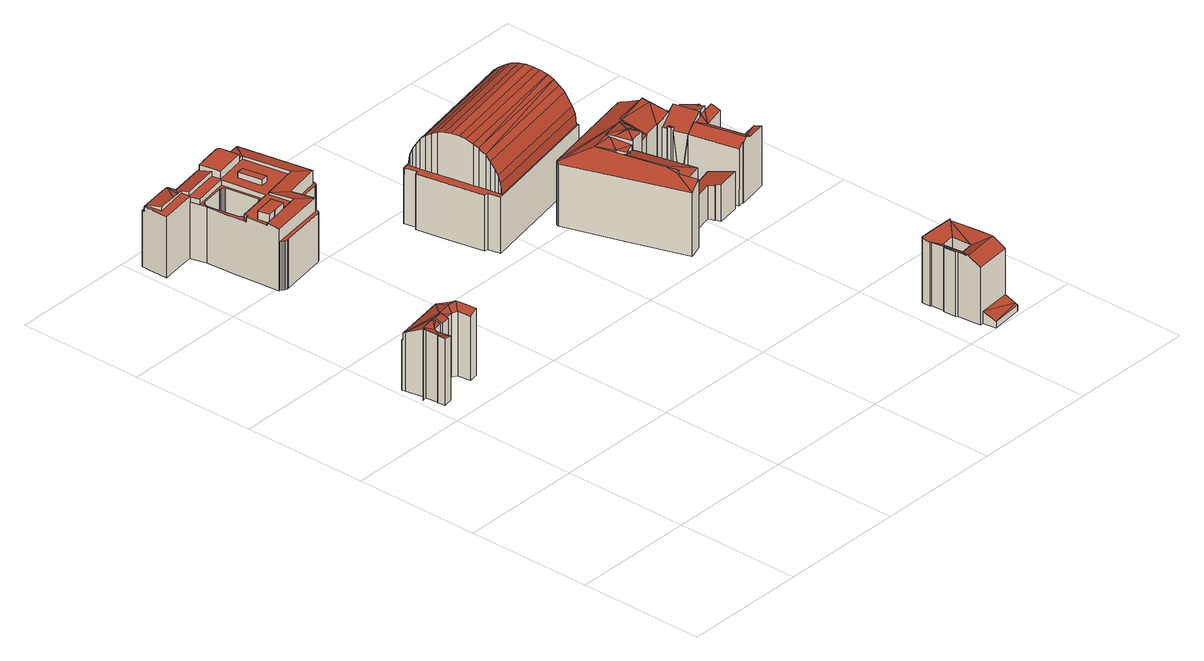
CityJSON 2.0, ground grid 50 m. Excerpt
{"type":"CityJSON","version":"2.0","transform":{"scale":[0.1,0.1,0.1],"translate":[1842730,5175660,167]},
"CityObjects":{
"building1":{"type":"Building","attributes":{"name":"inconnu"},"children":["building1-1"]},
"building1-1":{"type":"BuildingPart","attributes":{"measuredHeight":27.85},"parents":["building1"],"geometry":[{"type":"Solid","lod":"2","boundaries":[[[[0,1,2,3]],[[4,1,0]],[[5,1,4]],[[6,7,8,9,10]],[[11,9,8,12,13,14,15]],[[16,17,18,19,20]],[[21,22,23,24,25,26,27]],[[28,23,22,29]],[[30,31,7]],[[32,33,34]],[[33,29,34]],[[30,35,33]],[[30,7,6]],[[30,6,35]],[[35,29,33]],[[34,29,36]],[[36,29,22]],[[31,37,5,7]],[[38,39,5]],[[40,38,5,37]],[[5,39,41,42,1]],[[42,41,43]],[[43,41,44,45,46,47]],[[48,49,28]],[[35,48,28,29]],[[1,50,51,2]],[[14,13,12,8,7,4,0,3,2,51,52,53]],[[15,14,53,54,55]],[[56,49,48,35,10,9,11,15,55]],[[57,16,20,58]],[[59,17,16,57]],[[30,18,17,59,60,61,31]],[[58,20,19,62]],[[28,63,64,23]],[[23,64,65,24]],[[26,25,24,65,66,67,68]],[[69,70,71,72,73,74,75,76,32,34,36,22,21,27,26,68,77]],[[62,19,18,30,33,32,76]],[[31,61,78,37]],[[79,80,40,37,78]],[[39,38,40,80,81,82,83,84]],[[39,84,85,41]],[[86,44,41,85]],[[46,45,44,86,87,88,89]],[[43,47,46,89,90,91,92,93]],[[94,42,43,93]],[[1,42,94,95,50]],[[5,4,7]],[[28,49,56,96,63]],[[6,7,6,10,35]],[[96,56,55,54,53,52,51,50,95,94,93,92,91,90,89,88,87,86,85,84,83,82,81,80,79,78,61,60,59,57,58,62,76,75,74,73,72,71,70,69,77,68,67,66,65,64,63]]]],"semantics":{"surfaces":[{"type":"RoofSurface"},{"type":"WallSurface"},{"type":"GroundSurface"}],"values":[[0,0,0,0,0,0,0,0,0,0,0,0,0,0,0,0,0,0,0,0,0,0,0,0,0,1,1,1,1,1,1,1,1,1,1,1,1,1,1,1,1,1,1,1,1,1,1,1,1,1,2]]}}]},
"building2":{"type":"Building","attributes":{"name":"inconnu"},"children":["building2-1"]},
"building2-1":{"type":"BuildingPart","attributes":{"measuredHeight":27.89},"parents":["building2"],"geometry":[{"type":"Solid","lod":"2","boundaries":[[[[97,98,99,100,101]],[[102,103,104,105]],[[106,97,101,107,108,109]],[[106,109,103,102]],[[110,111,112,113]],[[114,115,116,117,118,119,120,121,122,123,124,125,126,127,128,129,130,131,132,133,134,135,136,137,138,139,140]],[[141,142,143,144,145,146]],[[147,148,149,150,151,152,153,154,155,156,157,158],[159,160,161,162,163,164,165,166,167,168,169,170,171,172,173,174,175,176,177,178,179]],[[100,180,181,101]],[[108,182,103]],[[181,183,182,108]],[[184,103,182,185,186,187,188,189]],[[190,108,103]],[[101,181,108,107]],[[191,192,193,194,195,196,197,198,199,200,201,202,203,204,205]],[[206,207,208,209,210,211,212,213,214,215,216,217,218,219,220,221,222,223,224,225,226,227,228,229,230,231,232,233,234,235,236,237,238,239,240,241,242,243,244,245,246,247,248]],[[249,250,251,252,253]],[[254,249,253]],[[255,256,257,258]],[[259,260,250,261]],[[261,250,249]],[[262,263,264,265,266,257,256,267]],[[268,263,262]],[[255,258,252,251]],[[269,261,249]],[[270,271,272,273,274,275,276,277,278,279,280,281,282,283,284,285,286,287,288,289,290,291,292,293,294,295,296,297,298,299,300,301,302,303,304],[305,306,307,308,309,310]],[[311,312,313,314,315,316,317,318,287,286,285,284,283,99,98,127,126,319]],[[99,283,282,100]],[[307,110,113,308]],[[111,110,307,306,305]],[[111,305,310,112]],[[309,308,113,112,310]],[[320,321,114,140,322]],[[323,115,114,321]],[[324,116,115,323]],[[325,117,116,324]],[[326,118,117,325]],[[327,119,118,326]],[[328,120,119,327]],[[329,121,120,328]],[[330,122,121,329]],[[331,332,123,122,330]],[[333,124,123,332]],[[334,125,124,333]],[[319,126,125,334]],[[335,136,135,336]],[[337,338,138,137,136,335]],[[339,139,138,338]],[[322,140,139,339]],[[143,142,300,299,263]],[[143,263,268,144]],[[144,268,262,145]],[[145,262,267,146]],[[152,340,341,153]],[[264,298,297,296,295,157,156,155,154,153,341,342,343,344,345,346,347,348,349,350,351,265]],[[352,159,179,353]],[[354,160,159,352]],[[355,161,160,354]],[[356,162,161,355]],[[357,358,163,162,356]],[[359,164,163,358]],[[360,165,164,359]],[[361,166,165,360]],[[362,167,166,361]],[[363,364,168,167,362]],[[365,169,168,364]],[[169,365,366,170]],[[170,366,367,171]],[[171,367,368,172]],[[172,368,369,173]],[[173,369,370,174]],[[174,370,371,175]],[[175,371,372,176]],[[176,372,373,177]],[[177,373,374,178]],[[375,353,179,178,374]],[[100,282,281,180]],[[182,183,181,180,281,280,279,278,277,185]],[[185,277,276,186]],[[186,276,275,187]],[[376,191,205,377]],[[378,192,191,376]],[[379,193,192,378]],[[380,194,193,379]],[[336,135,134,133,189,188,198,197,196,195,194,380,381]],[[200,199,198,188,187,275,274]],[[200,274,273,201]],[[382,377,205,204,216,383]],[[248,384,385,206]],[[206,385,386,207]],[[207,386,387,208]],[[208,387,388,209]],[[389,210,209,388]],[[390,211,210,389]],[[391,212,211,390]],[[392,213,212,391]],[[393,214,213,392]],[[394,215,214,393]],[[383,216,215,394]],[[226,395,396,227]],[[227,396,397,228]],[[228,397,398,229]],[[229,398,399,230]],[[231,230,399,400,401]],[[231,401,402,232]],[[232,402,403,233]],[[233,403,404,234]],[[235,234,404,405,406]],[[236,235,406,407,408]],[[236,408,409,237]],[[410,238,237,409]],[[411,239,238,410]],[[239,411,412,240]],[[240,412,413,241]],[[241,413,414,242]],[[242,414,415,243]],[[243,415,416,244]],[[244,416,417,245]],[[245,417,418,246]],[[246,418,419,247]],[[248,247,419,420,384]],[[260,272,271,250]],[[250,271,270,251]],[[255,304,303,256]],[[257,266,265,351,395,226,225]],[[258,224,223,252]],[[289,288,287,318,421,340,152,151]],[[289,151,150,290]],[[290,150,149,291]],[[291,149,148,292]],[[293,147,158,294]],[[304,255,251,270]],[[302,267,256,303]],[[298,264,263,299]],[[224,258,257,225]],[[222,253,252,223]],[[221,254,253,222]],[[220,249,254,221]],[[219,269,249,220]],[[218,261,269,219]],[[217,259,261,218]],[[260,259,217,216,204,203,202,201,273,272]],[[147,293,292,148]],[[157,295,294,158]],[[302,301,141,146,267]],[[300,142,141,301]],[[133,132,131,105,104,184,189]],[[130,102,105,131]],[[129,106,102,130]],[[128,97,106,129]],[[127,98,97,128]],[[104,103,184]],[[109,190,103]],[[109,108,107,108,190]],[[386,385,384,420,419,418,417,416,415,414,413,412,411,410,409,408,407,406,405,404,403,402,401,400,399,398,397,396,395,351,350,349,348,347,346,345,344,343,342,341,340,421,318,317,316,315,314,313,312,311,319,334,333,332,331,330,329,328,327,326,325,324,323,321,320,322,339,338,337,335,336,381,380,379,378,376,377,382,383,394,393,392,391,390,389,388,387],[375,374,373,372,371,370,369,368,367,366,365,364,363,362,361,360,359,358,357,356,355,354,352,353]]]],"semantics":{"surfaces":[{"type":"RoofSurface"},{"type":"WallSurface"},{"type":"GroundSurface"}],"values":[[0,0,0,0,0,0,0,0,0,0,0,0,0,0,0,0,0,0,0,0,0,0,0,0,0,0,1,1,1,1,1,1,1,1,1,1,1,1,1,1,1,1,1,1,1,1,1,1,1,1,1,1,1,1,1,1,1,1,1,1,1,1,1,1,1,1,1,1,1,1,1,1,1,1,1,1,1,1,1,1,1,1,1,1,1,1,1,1,1,1,1,1,1,1,1,1,1,1,1,1,1,1,1,1,1,1,1,1,1,1,1,1,1,1,1,1,1,1,1,1,1,1,1,1,1,1,1,1,1,1,1,1,1,1,1,1,1,1,1,1,1,1,1,1,1,1,1,1,1,1,1,1,1,1,2]]}}]},
"building3":{"type":"Building","attributes":{"name":"inconnu"},"children":["building3-1"]},
"building3-1":{"type":"BuildingPart","attributes":{"measuredHeight":40.32},"parents":["building3"],"geometry":[{"type":"Solid","lod":"2","boundaries":[[[[422,423,424,425,426]],[[427,428,429,430,431,432,433,434]],[[435,430,429,436]],[[437,438,439,440,441,442,443]],[[444,445,446,447,448,449,450,451,452,453]],[[454,455,447,446,445,444,443]],[[456,457,458,459,460,461]],[[462,463,439,438,437,443,464]],[[451,450,465,466,467,452]],[[459,458,468,469,470,460]],[[471,472,473,474,475,476]],[[474,473,457,456,461,475]],[[466,465,477,478,479,467]],[[480,424,481,482,483]],[[482,484,485,486]],[[425,424,480,483,426]],[[478,477,472,471,476,479]],[[442,441,440,447,455,454,443]],[[483,482,486]],[[485,484,487,435,436,488]],[[469,468,423,422,426,470]],[[489,490,491,492,493,494,495,496,497],[498,428,427,434,433,432,431,499,500,501,502,503,504,505,506,507,508,509,510,511,512,513,514,515,516,517,518,519,520,521,522,523,524,525,526,527,528,529,530,531,532,533,534,535,536,537,538,539,540,541,542,463,462,543,544,545,546,547,548,549,550,551,552,553,554,555,556,557,558,559,560,561,562,563,564,565,566,567]],[[566,565,436,429,428,498,567]],[[563,562,561,560,486,485,488,436,565,564]],[[559,483,486,560]],[[557,556,426,483,559,558]],[[555,554,553,552,551,550,549,548,547,546,545,444,453,452,467,479,476,475,461,460,470,426,556]],[[544,543,443,444,545]],[[543,462,464,443]],[[536,535,534,533,532,531,439,463,542,541,540,539,538,537]],[[439,531,530,440]],[[447,440,530,529,528]],[[447,528,527,448]],[[449,448,527,526,525,450]],[[450,525,524,465]],[[465,524,523,477]],[[472,477,523,522,521]],[[512,423,468,458,457,473,472,521,520,519,518,517,516,515,514,513]],[[423,512,511,424]],[[482,481,424,511,510,509,508]],[[482,508,507,484]],[[487,484,507,506,505,504]],[[435,487,504,503,502,501]],[[430,435,501,500,499]],[[430,499,431]],[[497,568,569,489]],[[570,490,489,569]],[[571,572,491,490,570]],[[492,491,572,573,574]],[[575,493,492,574]],[[494,493,575,576,577]],[[495,494,577,578,579,496]],[[496,579,568,497]],[[579,578,577,576,575,574,573,572,571,570,569,568]]]],"semantics":{"surfaces":[{"type":"RoofSurface"},{"type":"WallSurface"},{"type":"GroundSurface"}],"values":[[0,0,0,0,0,0,0,0,0,0,0,0,0,0,0,0,0,0,0,0,0,0,1,1,1,1,1,1,1,1,1,1,1,1,1,1,1,1,1,1,1,1,1,1,1,1,1,1,1,1,1,1,1,2]]}}]},
"building4":{"type":"Building","attributes":{"name":"inconnu"},"children":["building4-1"]},
"building4-1":{"type":"BuildingPart","attributes":{"measuredHeight":26.24},"parents":["building4"],"geometry":[{"type":"Solid","lod":"2","boundaries":[[[[580,581,582,583,584,585,586,587]],[[588,589,590]],[[591,588,590]],[[590,589,592]],[[593,594,595,596,597,598,599,600]],[[601,595,602]],[[603,604,605]],[[605,604,602]],[[606,605,585]],[[585,605,602]],[[584,607,606]],[[584,606,585]],[[602,604,608,609,601]],[[610,611,612,594,613]],[[602,595,594,612]],[[586,612,611]],[[614,615,616,617,582,581,580,587,611]],[[584,583,582,617,618,619,620,607]],[[585,621,622,586]],[[586,611,587]],[[623,624,625,626,627,628,629,630,631,632,633,614,611,610,613,594,593,600,599,591,590,592,634,635,636,637]],[[588,638,639,589]],[[589,639,634,592]],[[612,586,622,640,641]],[[642,602,612,641]],[[621,585,602,642]],[[606,607,620,643,644]],[[606,644,645,605]],[[646,603,605,645]],[[604,603,646,647,648]],[[604,648,649,608]],[[597,596,595,601,609,608,649,650,651,652,653,654,655,656]],[[599,598,597,656,657,638,588,591]],[[638,657,656,655,654,653,652,651,650,649,648,647,646,645,644,643,620,619,618,617,616,615,614,633,632,631,630,629,628,627,626,625,624,623,637,636,635,634,639],[622,621,642,641,640]]]],"semantics":{"surfaces":[{"type":"RoofSurface"},{"type":"WallSurface"},{"type":"GroundSurface"}],"values":[[0,0,0,0,0,0,0,0,0,0,0,0,0,0,0,0,1,1,1,1,1,1,1,1,1,1,1,1,1,1,1,1,1,2]]}}]},
"building5":{"type":"Building","attributes":{"name":"inconnu"},"children":["building5-1"]},
"building5-1":{"type":"BuildingPart","attributes":{"measuredHeight":31.23},"parents":["building5"],"geometry":[{"type":"Solid","lod":"2","boundaries":[[[[658,659,660]],[[661,662,659]],[[663,662,661]],[[661,659,658]],[[664,665,666,667,668,669]],[[670,671,672,673]],[[674,670,675]],[[676,677,672,671]],[[678,679,676,671]],[[674,680,678,670]],[[670,678,671]],[[681,675,670,673,682,683,684,685]],[[686,687,688]],[[686,688,689]],[[689,688,690,691]],[[688,692,693,690]],[[694,695,696,697,698,699,700,701,702,703,704]],[[705,706,704,707,708,709,710,711,712]],[[713,714,715,716,701]],[[716,708,707]],[[715,717,708,716]],[[718,719,720]],[[708,721,718,722,723,724]],[[725,721,708,717]],[[720,719,726,727,728]],[[722,720,728]],[[718,721,729,730,731,732,733,734]],[[722,718,720]],[[735,736,737,738,739,740,741]],[[742,743,744,668,745,746,747,748,749,750,751,752,729,753,725,754]],[[755,756,757,758]],[[759,760,761,762,763,764,765,766,767,768,769]],[[770,771,772]],[[773,774,770,772,775,776,777]],[[778,779,770,774]],[[780,778,781]],[[781,778,774]],[[782,783,784,785,786,787]],[[788,789,790,791,792,783,782,793,794,795,796]],[[797,798,799,800,801,685,802,803,804,805,806]],[[685,807,686,808,809,681]],[[801,807,685]],[[810,686,807,811,812,813,814,815,816]],[[784,815,814,817,818]],[[813,819,820,814]],[[808,686,689]],[[803,821,822]],[[802,683,821,803]],[[801,811,807]],[[821,823,822]],[[824,823,821]],[[825,826,827,663,661,658,749,748]],[[662,663,827,828,829]],[[660,659,662,829,830,831,751,750]],[[832,664,669,833]],[[834,835,665,664,832]],[[667,745,668]],[[673,824,821,682]],[[676,679,678,680,674,808,689,691,690,789,788]],[[672,677,676,788,796,836,837,823]],[[687,838,839,688]],[[688,839,840,692]],[[690,693,692,840,841,842,790,789]],[[843,844,845,846,697,696,695,705,712,847]],[[848,833,669,668,744,698,697,846]],[[701,716,702]],[[702,716,707,703]],[[708,737,736,709]],[[849,850,851,711,710,709,736,852]],[[853,847,712,711,851]],[[706,694,704]],[[730,854,855,731]],[[856,730,752]],[[856,854,730]],[[751,831,856]],[[751,856,752]],[[733,732,731,855,857,858,859,860]],[[734,733,860,861,862]],[[726,719,718,734,862,863,864,865,866,727]],[[867,868,869,735,741,728,727,866]],[[723,739,738,724]],[[852,736,735,869]],[[740,722,728,741]],[[739,723,722,740]],[[737,708,724,738]],[[754,725,717,715,742]],[[747,870,825,748]],[[752,730,729]],[[871,755,758,872]],[[755,871,873,756]],[[872,758,757,874]],[[769,875,876,759]],[[877,878,760,759,876]],[[757,756,873,879,763,762,761,760,878,874]],[[765,880,881,766]],[[767,766,881,882,883]],[[768,767,883,884,885]],[[768,885,875,769]],[[667,666,665,835,886,887,888,889,890,891,892,893,894,800,799,798,797,806,805,781,774,773,777,776,775,746,745]],[[778,780,804,803,822,779]],[[779,822,895,896,770]],[[770,896,897,771]],[[775,772,771,897,870,747,746]],[[765,764,763,879,898,836,796,795,794,793,782,899,900,880]],[[790,842,901,791]],[[901,902,816,792,791]],[[783,792,816,815,784]],[[787,786,903,904,905]],[[787,905,899,782]],[[802,685,684,683]],[[822,823,837,906,895]],[[907,908,801,800,894]],[[909,910,911,812,811,801,908]],[[813,812,911,912,913]],[[820,819,813,913,914,915,916]],[[917,814,820,916]],[[818,817,814,917,918,903,786,785]],[[838,687,686,810,816,902]],[[785,784,818]],[[804,780,781,805]],[[753,729,721,725]],[[714,699,698,744,743,742,715]],[[707,704,703]],[[694,706,705,695]],[[700,713,701]],[[699,714,713,700]],[[821,683,682]],[[809,808,674,675,681]],[[824,673,672,823]],[[749,658,660,750]],[[831,830,829,828,827,826,825,870,897,896,895,906,837,836,898,879,873,871,872,874,878,877,876,875,885,884,883,882,881,880,900,899,905,904,903,918,917,916,915,914,913,912,911,910,909,908,907,894,893,892,891,890,889,888,887,886,835,834,832,833,848,846,845,844,843,847,853,851,850,849,852,869,868,867,866,865,864,863,862,861,860,859,858,857,855,854,856],[840,839,838,902,901,842,841]]]],"semantics":{"surfaces":[{"type":"RoofSurface"},{"type":"WallSurface"},{"type":"GroundSurface"}],"values":[[0,0,0,0,0,0,0,0,0,0,0,0,0,0,0,0,0,0,0,0,0,0,0,0,0,0,0,0,0,0,0,0,0,0,0,0,0,0,0,0,0,0,0,0,0,0,0,0,0,0,0,1,1,1,1,1,1,1,1,1,1,1,1,1,1,1,1,1,1,1,1,1,1,1,1,1,1,1,1,1,1,1,1,1,1,1,1,1,1,1,1,1,1,1,1,1,1,1,1,1,1,1,1,1,1,1,1,1,1,1,1,1,1,1,1,1,1,1,1,1,1,1,1,1,1,1,1,1,1,1,2]]}}]}
},
"vertices":[
[104,1187,280],[71,1160,269],[108,1167,271],[105,1184,279],[103,1194,283],[37,1181,286],[105,1194,284],[103,1194,284],[104,1187,286],[143,1194,286],[142,1201,284],[147,1176,279],[105,1184,285],[108,1167,278],[110,1159,275],[148,1166,275],[220,1294,216],[11,1256,216],[12,1250,216],[221,1286,216],[220,1293,216],[235,1192,287],[233,1205,287],[202,1171,273],[210,1119,272],[215,1120,274],[244,1124,286],[241,1148,287],[183,1182,270],[204,1213,281],[12,1250,247],[13,1243,251],[223,1286,246],[221,1286,246],[230,1228,275],[142,1201,283],[233,1211,284],[26,1172,289],[18,1160,294],[26,1161,290],[9,1159,294],[32,1110,286],[62,1143,273],[72,1090,272],[28,1110,287],[33,1085,284],[34,1081,284],[67,1088,274],[143,1194,280],[147,1176,271],[71,1160,16],[108,1167,16],[109,1163,16],[110,1159,16],[129,1163,16],[148,1166,16],[147,1176,16],[220,1294,16],[220,1293,16],[11,1256,16],[12,1250,16],[13,1243,16],[221,1286,16],[183,1182,16],[202,1171,16],[210,1119,16],[213,1119,16],[215,1120,16],[244,1124,16],[241,1148,16],[235,1192,16],[234,1198,16],[233,1205,16],[233,1211,16],[232,1220,16],[230,1228,16],[223,1286,16],[242,1136,16],[26,1172,16],[17,1165,16],[9,1159,16],[14,1160,16],[18,1160,16],[22,1161,16],[26,1161,16],[32,1110,16],[28,1110,16],[31,1097,16],[33,1085,16],[34,1081,16],[50,1085,16],[67,1088,16],[69,1089,16],[72,1090,16],[62,1143,16],[66,1152,16],[165,1179,16],
[156,2436,262],[22,2414,263],[22,2408,268],[30,2410,268],[156,2430,268],[171,2402,262],[167,2396,267],[310,2420,268],[309,2425,263],[166,2427,262],[157,2429,268],[158,2428,268],[161,2426,267],[365,2292,286],[382,2197,286],[411,2202,286],[394,2296,286],[312,2434,243],[306,2434,243],[178,2413,243],[176,2428,243],[176,2432,243],[174,2435,243],[171,2440,243],[168,2442,243],[164,2444,243],[161,2445,243],[157,2445,243],[152,2445,243],[22,2423,243],[22,2414,243],[156,2436,243],[166,2427,243],[171,2402,243],[309,2425,243],[310,2420,243],[312,2414,243],[327,2417,243],[329,2417,243],[328,2421,243],[324,2425,243],[322,2429,243],[319,2432,243],[316,2433,243],[297,2085,298],[211,2071,298],[219,2024,298],[250,2030,298],[250,2027,298],[305,2037,298],[203,2124,244],[346,2149,244],[317,2325,244],[177,2301,244],[169,2336,244],[166,2336,244],[180,2272,244],[187,2199,244],[188,2184,244],[190,2164,244],[196,2108,244],[205,2109,244],[332,2163,244],[328,2157,244],[324,2155,244],[227,2140,244],[222,2140,244],[216,2141,244],[211,2145,244],[209,2147,244],[206,2152,244],[187,2272,244],[187,2285,244],[188,2289,244],[192,2293,244],[198,2296,244],[289,2310,244],[297,2311,244],[302,2310,244],[308,2306,244],[312,2302,244],[333,2173,244],[333,2167,244],[39,2351,279],[113,2364,277],[147,2370,272],[127,2367,275],[310,2420,269],[167,2373,272],[172,2342,280],[315,2366,282],[305,2413,271],[312,2414,271],[161,2426,268],[427,2430,294],[423,2432,294],[419,2433,294],[415,2433,294],[329,2417,294],[327,2417,294],[312,2414,294],[305,2413,294],[315,2366,294],[322,2331,294],[442,2352,294],[442,2354,294],[433,2407,294],[431,2420,294],[430,2427,294],[565,2117,215],[568,2121,215],[568,2126,215],[568,2131,215],[522,2416,215],[520,2422,215],[517,2426,215],[512,2430,215],[507,2432,215],[502,2432,215],[431,2420,215],[433,2407,215],[502,2418,215],[505,2418,215],[507,2416,215],[508,2414,215],[509,2410,215],[558,2124,215],[416,2099,215],[432,2005,215],[213,1974,215],[218,1969,215],[224,1965,215],[229,1961,215],[234,1960,215],[241,1960,215],[431,1991,215],[437,1993,215],[440,1998,215],[441,2001,215],[443,2006,215],[443,2011,215],[435,2060,215],[434,2067,215],[434,2071,215],[436,2078,215],[439,2082,215],[443,2088,215],[450,2092,215],[456,2095,215],[552,2110,215],[558,2111,215],[562,2113,215],[507,2416,268],[464,2357,276],[496,2168,277],[558,2124,269],[509,2410,268],[508,2414,268],[354,2144,272],[371,2049,277],[432,2005,269],[416,2099,264],[433,2407,268],[442,2354,276],[502,2418,268],[250,2027,274],[219,2024,273],[203,2021,273],[208,1973,265],[213,1974,265],[305,2037,275],[250,2030,274],[505,2418,268],[496,2168,264],[464,2357,264],[442,2354,264],[442,2352,264],[322,2331,264],[315,2366,264],[172,2342,264],[167,2373,264],[147,2370,264],[127,2367,264],[113,2364,264],[39,2351,264],[30,2410,264],[22,2408,264],[22,2391,264],[22,2383,264],[22,2372,264],[22,2313,264],[166,2336,264],[169,2336,264],[177,2301,264],[317,2325,264],[346,2149,264],[203,2124,264],[205,2109,264],[196,2108,264],[202,2037,264],[203,2030,264],[203,2021,264],[219,2024,264],[211,2071,264],[297,2085,264],[305,2037,264],[371,2049,264],[354,2144,264],[382,2197,264],[378,2217,264],[365,2292,264],[394,2296,264],[400,2263,264],[411,2202,264],[22,2414,19],[22,2408,19],[22,2391,19],[22,2387,19],[22,2383,19],[22,2377,19],[22,2372,19],[22,2313,19],[22,2423,19],[314,2434,19],[312,2434,19],[316,2433,19],[306,2434,19],[178,2413,19],[176,2428,19],[176,2432,19],[174,2435,19],[171,2440,19],[168,2442,19],[164,2444,19],[163,2444,19],[161,2445,19],[157,2445,19],[152,2445,19],[328,2421,19],[329,2417,19],[324,2425,19],[322,2429,19],[319,2432,19],[166,2336,19],[180,2272,19],[184,2235,19],[187,2199,19],[188,2192,19],[188,2184,19],[190,2164,19],[196,2108,19],[202,2037,19],[203,2030,19],[203,2021,19],[208,1973,19],[332,2163,19],[333,2167,19],[328,2157,19],[324,2155,19],[227,2140,19],[224,2140,19],[222,2140,19],[216,2141,19],[211,2145,19],[209,2147,19],[206,2152,19],[197,2212,19],[187,2272,19],[187,2285,19],[188,2289,19],[192,2293,19],[198,2296,19],[289,2310,19],[297,2311,19],[302,2310,19],[308,2306,19],[312,2302,19],[333,2173,19],[333,2170,19],[427,2430,19],[430,2427,19],[423,2432,19],[419,2433,19],[415,2433,19],[372,2425,19],[430,2424,19],[431,2420,19],[562,2113,19],[565,2117,19],[568,2121,19],[568,2126,19],[568,2131,19],[522,2416,19],[520,2422,19],[517,2426,19],[512,2430,19],[507,2432,19],[502,2432,19],[213,1974,19],[218,1969,19],[224,1965,19],[229,1961,19],[234,1960,19],[237,1960,19],[241,1960,19],[431,1991,19],[437,1993,19],[440,1998,19],[441,1999,19],[441,2001,19],[442,2003,19],[443,2006,19],[443,2011,19],[435,2060,19],[434,2067,19],[434,2071,19],[436,2078,19],[439,2082,19],[443,2088,19],[450,2092,19],[456,2095,19],[552,2110,19],[558,2111,19],[560,2112,19],[94,2324,19],
[934,1692,409],[874,1680,409],[879,1660,397],[904,1666,397],[1368,1775,409],[1388,1665,242],[1389,1665,242],[1388,1670,284],[894,1575,284],[895,1570,242],[1379,1663,242],[1383,1664,242],[1386,1664,242],[892,1585,312],[1385,1680,312],[1305,2012,282],[1209,1996,274],[826,1930,243],[828,1925,284],[1199,1993,284],[1304,2012,284],[1320,2015,284],[1322,2010,312],[1296,2005,312],[1133,1974,312],[829,1915,312],[831,1900,336],[835,1886,359],[835,1885,360],[1250,1965,360],[1328,1980,360],[1325,1995,336],[1304,2012,285],[1171,1985,292],[1065,1805,422],[858,1765,422],[864,1735,422],[1018,1765,422],[1356,1830,422],[1351,1860,422],[1319,2025,242],[1288,2019,242],[1319,2025,244],[839,1865,379],[1219,1938,379],[1331,1960,379],[869,1710,418],[980,1731,418],[1361,1805,418],[1150,1878,409],[848,1820,409],[852,1790,418],[1103,1838,418],[1346,1885,418],[1340,1915,409],[842,1840,397],[1181,1905,397],[1336,1935,397],[902,1664,397],[881,1646,387],[884,1635,379],[1371,1750,397],[886,1615,360],[1380,1710,360],[1376,1730,379],[890,1600,336],[1382,1695,336],[1396,1660,242],[1325,2030,242],[804,1930,242],[815,1880,242],[801,1875,242],[851,1610,242],[862,1610,242],[866,1610,242],[876,1560,242],[1388,1667,242],[894,1575,242],[893,1580,242],[892,1585,242],[892,1586,242],[891,1594,242],[890,1600,242],[888,1606,242],[888,1608,242],[886,1615,242],[884,1635,242],[884,1636,242],[881,1646,242],[879,1660,242],[874,1680,242],[869,1710,242],[864,1735,242],[860,1752,242],[860,1753,242],[859,1757,242],[858,1765,242],[852,1790,242],[849,1808,242],[848,1820,242],[844,1834,242],[842,1840,242],[839,1865,242],[835,1885,242],[835,1886,242],[831,1900,242],[829,1915,242],[828,1920,242],[828,1925,242],[826,1930,242],[875,1939,242],[902,1945,242],[932,1950,242],[947,1953,242],[1117,1986,242],[1202,2003,242],[1245,2011,242],[1266,2015,242],[1277,2017,242],[1282,2018,242],[1285,2018,242],[1320,2015,242],[1321,2012,242],[1322,2010,242],[1325,1997,242],[1325,1995,242],[1328,1980,242],[1331,1960,242],[1336,1935,242],[1340,1915,242],[1346,1885,242],[1351,1860,242],[1356,1830,242],[1361,1805,242],[1368,1775,242],[1369,1764,242],[1369,1762,242],[1371,1750,242],[1376,1730,242],[1377,1727,242],[1380,1710,242],[1382,1695,242],[1384,1685,242],[1385,1680,242],[1386,1676,242],[1388,1670,242],[876,1560,19],[1396,1660,19],[1325,2030,19],[1064,1980,19],[804,1930,19],[809,1905,19],[815,1880,19],[801,1875,19],[826,1742,19],[851,1610,19],[862,1610,19],[866,1610,19],
[1732,302,262],[1630,298,265],[1590,296,265],[1591,288,261],[1591,279,256],[1636,245,235],[1693,251,235],[1742,302,262],[1623,55,51],[1632,3,30],[1759,26,32],[1756,68,51],[1760,17,28],[1756,74,237],[1753,121,264],[1607,104,264],[1607,103,263],[1612,54,234],[1623,55,234],[1756,68,233],[1756,72,235],[1606,115,260],[1645,162,235],[1595,204,260],[1598,153,262],[1600,205,258],[1597,262,254],[1591,261,258],[1603,149,260],[1605,124,260],[1750,182,262],[1742,302,257],[1698,170,234],[1751,154,263],[1742,302,3],[1732,302,3],[1630,298,3],[1590,296,3],[1591,288,3],[1591,279,3],[1591,261,3],[1636,245,3],[1693,251,3],[1756,70,3],[1756,72,3],[1756,73,3],[1756,74,3],[1755,98,3],[1753,121,3],[1752,137,3],[1751,154,3],[1750,168,3],[1750,182,3],[1746,242,3],[1760,17,3],[1759,26,3],[1758,47,3],[1756,68,3],[1623,55,3],[1632,3,3],[1695,210,3],[1698,170,3],[1645,162,3],[1594,261,3],[1597,262,3],[1600,205,3],[1595,204,3],[1597,179,3],[1598,153,3],[1603,149,3],[1604,137,3],[1605,124,3],[1606,115,3],[1607,104,3],[1607,103,3],[1610,78,3],[1612,54,3],[1618,54,3],
[1586,1420,247],[1584,1403,247],[1589,1404,246],[1581,1419,248],[1575,1402,249],[1572,1418,249],[1658,1494,240],[1616,1486,259],[1621,1467,259],[1623,1460,259],[1625,1461,258],[1663,1470,240],[1391,1443,317],[1393,1435,317],[1431,1410,302],[1421,1454,301],[1347,1495,297],[1435,1514,294],[1368,1396,301],[1378,1399,301],[1354,1463,298],[1367,1400,301],[1350,1482,297],[1439,1515,291],[1452,1463,286],[1442,1507,290],[1440,1513,291],[1440,1515,291],[1266,1478,293],[1280,1423,273],[1322,1431,272],[1350,1482,289],[1367,1400,283],[1354,1463,288],[1332,1390,274],[1337,1391,275],[1723,1412,263],[1730,1413,263],[1728,1419,262],[1713,1484,242],[1663,1470,242],[1678,1402,262],[1696,1407,262],[1696,1404,263],[1700,1379,270],[1727,1385,271],[1723,1410,264],[1730,1413,265],[1723,1412,264],[1727,1385,254],[1691,1337,237],[1774,1355,242],[1771,1388,254],[1770,1392,255],[1736,1386,255],[1696,1407,264],[1678,1402,263],[1685,1369,251],[1700,1379,254],[1656,1362,251],[1687,1163,258],[1713,1168,245],[1724,1190,239],[1642,1359,258],[1723,1201,236],[1710,1241,238],[1713,1244,236],[1644,1359,257],[1721,1169,245],[1790,1183,244],[1787,1215,234],[1622,1354,247],[1599,1348,234],[1643,1158,234],[1650,1160,238],[1666,1162,247],[1667,1159,247],[1777,1295,73],[1774,1355,73],[1691,1337,73],[1713,1244,73],[1710,1241,73],[1723,1201,73],[1787,1215,73],[1685,1369,276],[1678,1402,276],[1663,1470,275],[1623,1460,257],[1624,1455,257],[1575,1443,235],[1581,1419,235],[1586,1420,237],[1589,1404,237],[1584,1403,235],[1599,1348,236],[1642,1359,256],[1656,1362,263],[1399,1383,55],[1437,1215,55],[1509,1235,55],[1472,1400,55],[1620,1155,155],[1596,1258,124],[1509,1235,124],[1437,1215,124],[1422,1211,123],[1425,1200,127],[1433,1166,137],[1513,1186,138],[1519,1161,145],[1523,1162,145],[1529,1140,152],[1543,1439,264],[1544,1436,263],[1575,1443,264],[1616,1486,276],[1605,1525,287],[1624,1455,267],[1623,1460,268],[1621,1467,270],[1449,1515,297],[1473,1423,264],[1448,1521,299],[1598,1552,295],[1434,1162,257],[1333,1216,291],[1335,1210,288],[1345,1170,271],[1343,1170,271],[1356,1140,258],[1368,1396,261],[1367,1400,261],[1337,1391,273],[1340,1379,273],[1294,1370,292],[1433,1166,257],[1425,1200,257],[1422,1211,257],[1378,1399,257],[1593,1572,280],[1585,1602,268],[1578,1629,258],[1575,1639,253],[1155,1552,257],[1440,1513,292],[1449,1515,292],[1448,1521,290],[1598,1552,288],[1597,1556,287],[1165,1539,261],[1347,1495,292],[1435,1514,291],[1280,1423,292],[1152,1547,257],[1148,1539,255],[1299,1071,259],[1333,1166,283],[1333,1216,288],[1294,1370,291],[1343,1170,287],[1345,1170,288],[1313,1075,264],[1354,1090,280],[1452,1463,277],[1473,1423,261],[1431,1410,261],[1421,1454,275],[1581,1419,5],[1576,1418,5],[1572,1418,5],[1574,1410,5],[1575,1402,5],[1579,1403,5],[1584,1403,5],[1658,1494,5],[1663,1470,5],[1637,1490,5],[1616,1486,5],[1378,1399,5],[1431,1410,5],[1280,1423,5],[1322,1431,5],[1332,1390,5],[1334,1391,5],[1337,1391,5],[1730,1413,5],[1728,1419,5],[1721,1451,5],[1713,1484,5],[1736,1386,5],[1688,1477,5],[1773,1371,5],[1771,1388,5],[1770,1392,5],[1774,1355,5],[1753,1389,5],[1599,1348,5],[1643,1158,5],[1591,1376,5],[1647,1159,5],[1650,1160,5],[1658,1161,5],[1666,1162,5],[1667,1160,5],[1667,1159,5],[1687,1163,5],[1713,1168,5],[1721,1169,5],[1790,1183,5],[1789,1199,5],[1787,1215,5],[1777,1295,5],[1575,1443,5],[1399,1383,5],[1472,1400,5],[1437,1215,5],[1509,1235,5],[1529,1140,5],[1620,1155,5],[1608,1207,5],[1596,1258,5],[1422,1211,5],[1433,1166,5],[1513,1186,5],[1516,1174,5],[1519,1161,5],[1521,1162,5],[1523,1162,5],[1611,1506,5],[1605,1525,5],[1598,1552,5],[1597,1556,5],[1595,1564,5],[1593,1572,5],[1585,1602,5],[1578,1629,5],[1575,1639,5],[1473,1423,5],[1543,1439,5],[1544,1436,5],[1400,1305,5],[1434,1162,5],[1434,1164,5],[1340,1379,5],[1294,1370,5],[1343,1170,5],[1350,1155,5],[1356,1140,5],[1452,1417,5],[1365,1595,5],[1155,1552,5],[1154,1549,5],[1152,1547,5],[1148,1539,5],[1224,1305,5],[1299,1071,5],[1306,1073,5],[1313,1075,5],[1354,1090,5],[1333,1166,5],[1338,1168,5]
]}
